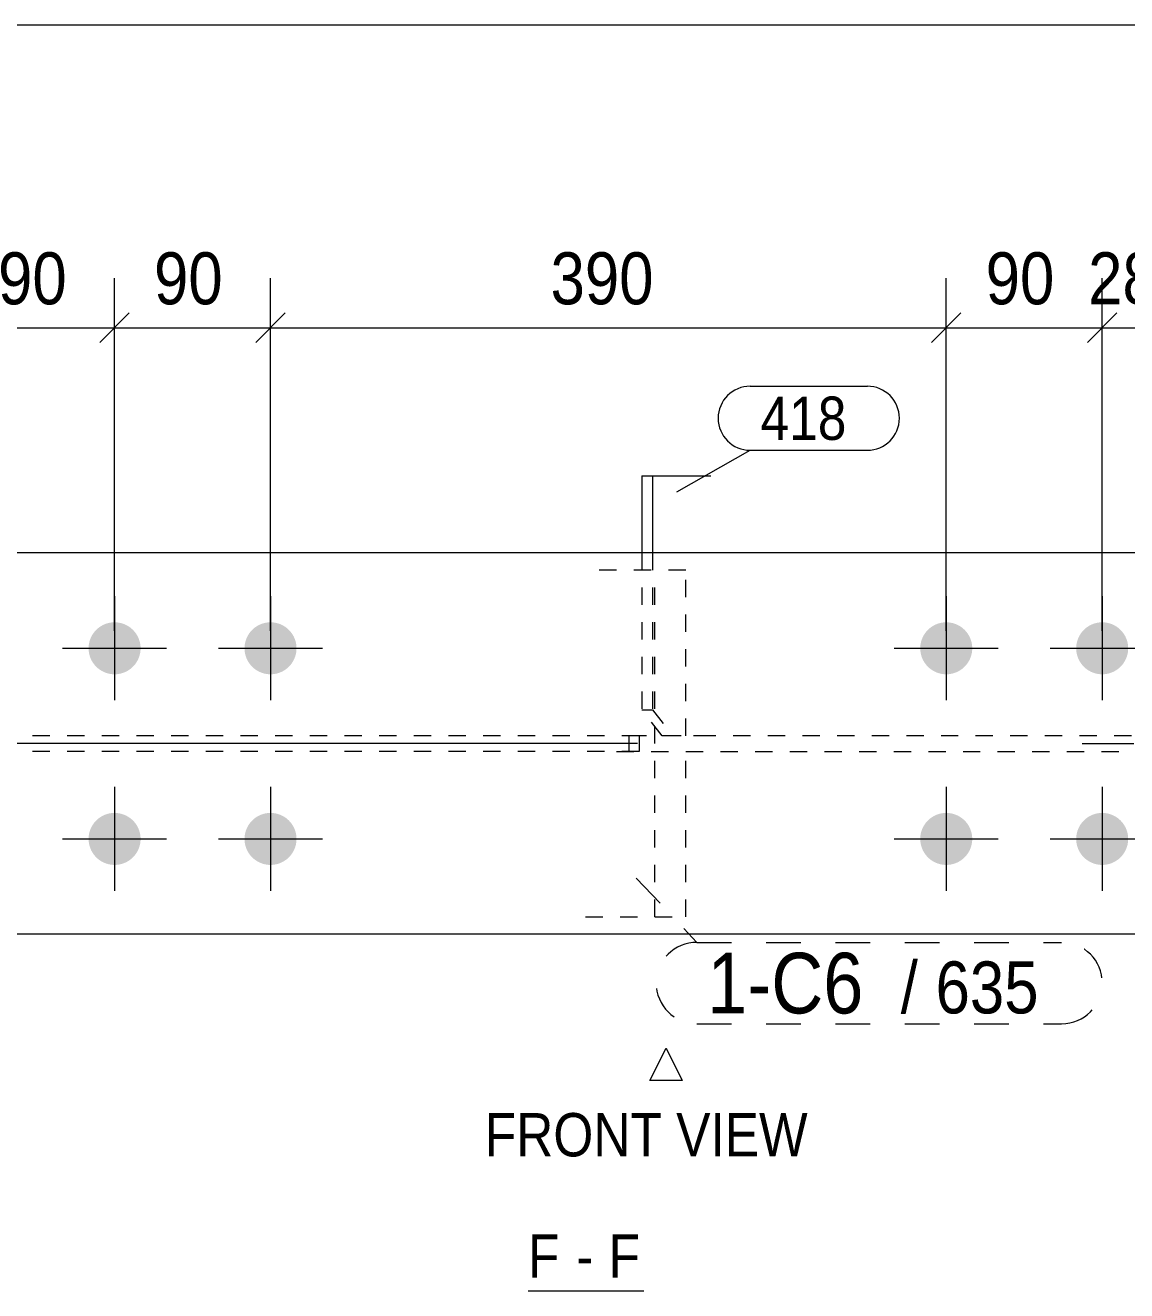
# Model space of a CAD drawing. Header units: millimetres. Extents: x 2 to 579, y 1 to 825.
# Drawn here: x 200.9 to 264.5, y 752 to 825 of the extents above; entities that cross this region are included whole.
import ezdxf

# ---------------------------------------------------------------- set-up
doc = ezdxf.new("R2010")
doc.units = ezdxf.units.MM
for name, pattern in [('XKITLINE00', [0]), ('XKITLINE01', [4, 1, -1, 1, -1]), ('XKITLINE02', [4, 2, -2]), ('XKITLINE03', [6, 3, -1, 1, -1])]:
    doc.linetypes.add(name, pattern=pattern)
for name, color, linetype, lineweight in [('Bolt', 3, 'Continuous', 0), ('Dimensions', 7, 'Continuous', 0), ('DrawingSheet', 5, 'Continuous', 0), ('OtherObjectType', 7, 'Continuous', 0), ('Part', 2, 'Continuous', 0), ('PartMark', 7, 'Continuous', 0)]:
    doc.layers.add(name, color=color, linetype=linetype, lineweight=lineweight)
doc.styles.add('ARIAL', font='ARIAL.TTF')

# ---------------------------------------------------------------- blocks, each defined once
blk = doc.blocks.new('*A116')
at = {"layer": 'Bolt'}
for points in [[(206.108, 790.55), (206.145, 790.548), (206.181, 790.546), (206.218, 790.543), (206.255, 790.539), (206.291, 790.534), (206.327, 790.528), (206.364, 790.521), (206.4, 790.514), (206.435, 790.505), (206.471, 790.496), (206.506, 790.485), (206.541, 790.474), (206.576, 790.462), (206.611, 790.449), (206.645, 790.436), (206.679, 790.421), (206.712, 790.406), (206.745, 790.39), (206.778, 790.373), (206.81, 790.355), (206.842, 790.337), (206.873, 790.317), (206.904, 790.297), (206.935, 790.276), (206.965, 790.255), (206.994, 790.233), (207.023, 790.21), (207.051, 790.186), (207.078, 790.161), (207.105, 790.136), (207.132, 790.111), (207.157, 790.084), (207.182, 790.057), (207.207, 790.03), (207.23, 790.002), (207.253, 789.973), (207.276, 789.944), (207.297, 789.914), (207.318, 789.883), (207.338, 789.852), (207.358, 789.821), (207.376, 789.789), (207.394, 789.757), (207.411, 789.724), (207.427, 789.691), (207.442, 789.658), (207.457, 789.624), (207.47, 789.59), (207.483, 789.555), (207.495, 789.521), (207.506, 789.485), (207.517, 789.45), (207.526, 789.414), (207.535, 789.379), (207.542, 789.343), (207.549, 789.306), (207.555, 789.27), (207.56, 789.234), (207.564, 789.197), (207.567, 789.16), (207.569, 789.124), (207.57, 789.087), (207.571, 789.05), (207.57, 789.013), (207.569, 788.976), (207.567, 788.94), (207.564, 788.903), (207.56, 788.866), (207.555, 788.83), (207.549, 788.794), (207.542, 788.757), (207.535, 788.721), (207.526, 788.686), (207.517, 788.65), (207.506, 788.615), (207.495, 788.579), (207.483, 788.545), (207.47, 788.51), (207.457, 788.476), (207.442, 788.442), (207.427, 788.409), (207.411, 788.376), (207.394, 788.343), (207.376, 788.311), (207.358, 788.279), (207.338, 788.248), (207.318, 788.217), (207.297, 788.186), (207.276, 788.156), (207.253, 788.127), (207.23, 788.098), (207.207, 788.07), (207.182, 788.043), (207.157, 788.016), (207.132, 787.989), (207.105, 787.964), (207.078, 787.939), (207.051, 787.914), (207.023, 787.89), (206.994, 787.867), (206.965, 787.845), (206.935, 787.824), (206.904, 787.803), (206.873, 787.783), (206.842, 787.763), (206.81, 787.745), (206.778, 787.727), (206.745, 787.71), (206.712, 787.694), (206.679, 787.679), (206.645, 787.664), (206.611, 787.651), (206.576, 787.638), (206.541, 787.626), (206.506, 787.615), (206.471, 787.604), (206.435, 787.595), (206.4, 787.586), (206.364, 787.579), (206.327, 787.572), (206.291, 787.566), (206.255, 787.561), (206.218, 787.557), (206.181, 787.554), (206.145, 787.552), (206.108, 787.55), (206.071, 787.55), (206.034, 787.55), (205.997, 787.552), (205.961, 787.554), (205.924, 787.557), (205.887, 787.561), (205.851, 787.566), (205.815, 787.572), (205.778, 787.579), (205.742, 787.586), (205.706, 787.595), (205.671, 787.604), (205.636, 787.615), (205.6, 787.626), (205.566, 787.638), (205.531, 787.651), (205.497, 787.664), (205.463, 787.679), (205.43, 787.694), (205.397, 787.71), (205.364, 787.727), (205.332, 787.745), (205.3, 787.763), (205.268, 787.783), (205.238, 787.803), (205.207, 787.824), (205.177, 787.845), (205.148, 787.867), (205.119, 787.89), (205.091, 787.914), (205.064, 787.939), (205.037, 787.964), (205.01, 787.989), (204.985, 788.016), (204.96, 788.043), (204.935, 788.07), (204.911, 788.098), (204.888, 788.127), (204.866, 788.156), (204.845, 788.186), (204.824, 788.217), (204.804, 788.248), (204.784, 788.279), (204.766, 788.311), (204.748, 788.343), (204.731, 788.376), (204.715, 788.409), (204.7, 788.442), (204.685, 788.476), (204.671, 788.51), (204.659, 788.545), (204.647, 788.579), (204.636, 788.615), (204.625, 788.65), (204.616, 788.686), (204.607, 788.721), (204.6, 788.757), (204.593, 788.794), (204.587, 788.83), (204.582, 788.866), (204.578, 788.903), (204.575, 788.94), (204.573, 788.976), (204.571, 789.013), (204.571, 789.05), (204.571, 789.087), (204.573, 789.124), (204.575, 789.16), (204.578, 789.197), (204.582, 789.234), (204.587, 789.27), (204.593, 789.306), (204.6, 789.343), (204.607, 789.379), (204.616, 789.414), (204.625, 789.45), (204.636, 789.485), (204.647, 789.521), (204.659, 789.555), (204.671, 789.59), (204.685, 789.624), (204.7, 789.658), (204.715, 789.691), (204.731, 789.724), (204.748, 789.757), (204.766, 789.789), (204.784, 789.821), (204.804, 789.852), (204.824, 789.883), (204.845, 789.914), (204.866, 789.944), (204.888, 789.973), (204.911, 790.002), (204.935, 790.03), (204.96, 790.057), (204.985, 790.084), (205.01, 790.111), (205.037, 790.136), (205.064, 790.161), (205.091, 790.186), (205.119, 790.21), (205.148, 790.233), (205.177, 790.255), (205.207, 790.276), (205.238, 790.297), (205.268, 790.317), (205.3, 790.337), (205.332, 790.355), (205.364, 790.373), (205.397, 790.39), (205.43, 790.406), (205.463, 790.421), (205.497, 790.436), (205.531, 790.449), (205.566, 790.462), (205.6, 790.474), (205.636, 790.485), (205.671, 790.496), (205.706, 790.505), (205.742, 790.514), (205.778, 790.521), (205.815, 790.528), (205.851, 790.534), (205.887, 790.539), (205.924, 790.543), (205.961, 790.546), (205.997, 790.548), (206.034, 790.55), (206.071, 790.55)], [(215.108, 790.55), (215.145, 790.548), (215.181, 790.546), (215.218, 790.543), (215.255, 790.539), (215.291, 790.534), (215.327, 790.528), (215.364, 790.521), (215.4, 790.514), (215.435, 790.505), (215.471, 790.496), (215.506, 790.485), (215.541, 790.474), (215.576, 790.462), (215.611, 790.449), (215.645, 790.436), (215.679, 790.421), (215.712, 790.406), (215.745, 790.39), (215.778, 790.373), (215.81, 790.355), (215.842, 790.337), (215.873, 790.317), (215.904, 790.297), (215.935, 790.276), (215.965, 790.255), (215.994, 790.233), (216.023, 790.21), (216.051, 790.186), (216.078, 790.161), (216.105, 790.136), (216.132, 790.111), (216.157, 790.084), (216.182, 790.057), (216.207, 790.03), (216.23, 790.002), (216.253, 789.973), (216.276, 789.944), (216.297, 789.914), (216.318, 789.883), (216.338, 789.852), (216.358, 789.821), (216.376, 789.789), (216.394, 789.757), (216.411, 789.724), (216.427, 789.691), (216.442, 789.658), (216.457, 789.624), (216.47, 789.59), (216.483, 789.555), (216.495, 789.521), (216.506, 789.485), (216.517, 789.45), (216.526, 789.414), (216.535, 789.379), (216.542, 789.343), (216.549, 789.306), (216.555, 789.27), (216.56, 789.234), (216.564, 789.197), (216.567, 789.16), (216.569, 789.124), (216.57, 789.087), (216.571, 789.05), (216.57, 789.013), (216.569, 788.976), (216.567, 788.94), (216.564, 788.903), (216.56, 788.866), (216.555, 788.83), (216.549, 788.794), (216.542, 788.757), (216.535, 788.721), (216.526, 788.686), (216.517, 788.65), (216.506, 788.615), (216.495, 788.579), (216.483, 788.545), (216.47, 788.51), (216.457, 788.476), (216.442, 788.442), (216.427, 788.409), (216.411, 788.376), (216.394, 788.343), (216.376, 788.311), (216.358, 788.279), (216.338, 788.248), (216.318, 788.217), (216.297, 788.186), (216.276, 788.156), (216.253, 788.127), (216.23, 788.098), (216.207, 788.07), (216.182, 788.043), (216.157, 788.016), (216.132, 787.989), (216.105, 787.964), (216.078, 787.939), (216.051, 787.914), (216.023, 787.89), (215.994, 787.867), (215.965, 787.845), (215.935, 787.824), (215.904, 787.803), (215.873, 787.783), (215.842, 787.763), (215.81, 787.745), (215.778, 787.727), (215.745, 787.71), (215.712, 787.694), (215.679, 787.679), (215.645, 787.664), (215.611, 787.651), (215.576, 787.638), (215.541, 787.626), (215.506, 787.615), (215.471, 787.604), (215.435, 787.595), (215.4, 787.586), (215.364, 787.579), (215.327, 787.572), (215.291, 787.566), (215.255, 787.561), (215.218, 787.557), (215.181, 787.554), (215.145, 787.552), (215.108, 787.55), (215.071, 787.55), (215.034, 787.55), (214.997, 787.552), (214.961, 787.554), (214.924, 787.557), (214.887, 787.561), (214.851, 787.566), (214.815, 787.572), (214.778, 787.579), (214.742, 787.586), (214.706, 787.595), (214.671, 787.604), (214.636, 787.615), (214.6, 787.626), (214.566, 787.638), (214.531, 787.651), (214.497, 787.664), (214.463, 787.679), (214.43, 787.694), (214.397, 787.71), (214.364, 787.727), (214.332, 787.745), (214.3, 787.763), (214.268, 787.783), (214.238, 787.803), (214.207, 787.824), (214.177, 787.845), (214.148, 787.867), (214.119, 787.89), (214.091, 787.914), (214.064, 787.939), (214.037, 787.964), (214.01, 787.989), (213.985, 788.016), (213.96, 788.043), (213.935, 788.07), (213.911, 788.098), (213.888, 788.127), (213.866, 788.156), (213.845, 788.186), (213.824, 788.217), (213.804, 788.248), (213.784, 788.279), (213.766, 788.311), (213.748, 788.343), (213.731, 788.376), (213.715, 788.409), (213.7, 788.442), (213.685, 788.476), (213.671, 788.51), (213.659, 788.545), (213.647, 788.579), (213.636, 788.615), (213.625, 788.65), (213.616, 788.686), (213.607, 788.721), (213.6, 788.757), (213.593, 788.794), (213.587, 788.83), (213.582, 788.866), (213.578, 788.903), (213.575, 788.94), (213.573, 788.976), (213.571, 789.013), (213.571, 789.05), (213.571, 789.087), (213.573, 789.124), (213.575, 789.16), (213.578, 789.197), (213.582, 789.234), (213.587, 789.27), (213.593, 789.306), (213.6, 789.343), (213.607, 789.379), (213.616, 789.414), (213.625, 789.45), (213.636, 789.485), (213.647, 789.521), (213.659, 789.555), (213.671, 789.59), (213.685, 789.624), (213.7, 789.658), (213.715, 789.691), (213.731, 789.724), (213.748, 789.757), (213.766, 789.789), (213.784, 789.821), (213.804, 789.852), (213.824, 789.883), (213.845, 789.914), (213.866, 789.944), (213.888, 789.973), (213.911, 790.002), (213.935, 790.03), (213.96, 790.057), (213.985, 790.084), (214.01, 790.111), (214.037, 790.136), (214.064, 790.161), (214.091, 790.186), (214.119, 790.21), (214.148, 790.233), (214.177, 790.255), (214.207, 790.276), (214.238, 790.297), (214.268, 790.317), (214.3, 790.337), (214.332, 790.355), (214.364, 790.373), (214.397, 790.39), (214.43, 790.406), (214.463, 790.421), (214.497, 790.436), (214.531, 790.449), (214.566, 790.462), (214.6, 790.474), (214.636, 790.485), (214.671, 790.496), (214.706, 790.505), (214.742, 790.514), (214.778, 790.521), (214.815, 790.528), (214.851, 790.534), (214.887, 790.539), (214.924, 790.543), (214.961, 790.546), (214.997, 790.548), (215.034, 790.55), (215.071, 790.55)], [(254.108, 790.55), (254.145, 790.548), (254.181, 790.546), (254.218, 790.543), (254.255, 790.539), (254.291, 790.534), (254.327, 790.528), (254.364, 790.521), (254.4, 790.514), (254.435, 790.505), (254.471, 790.496), (254.506, 790.485), (254.541, 790.474), (254.576, 790.462), (254.611, 790.449), (254.645, 790.436), (254.679, 790.421), (254.712, 790.406), (254.745, 790.39), (254.778, 790.373), (254.81, 790.355), (254.842, 790.337), (254.873, 790.317), (254.904, 790.297), (254.935, 790.276), (254.965, 790.255), (254.994, 790.233), (255.023, 790.21), (255.051, 790.186), (255.078, 790.161), (255.105, 790.136), (255.132, 790.111), (255.157, 790.084), (255.182, 790.057), (255.207, 790.03), (255.23, 790.002), (255.253, 789.973), (255.276, 789.944), (255.297, 789.914), (255.318, 789.883), (255.338, 789.852), (255.358, 789.821), (255.376, 789.789), (255.394, 789.757), (255.411, 789.724), (255.427, 789.691), (255.442, 789.658), (255.457, 789.624), (255.47, 789.59), (255.483, 789.555), (255.495, 789.521), (255.506, 789.485), (255.517, 789.45), (255.526, 789.414), (255.535, 789.379), (255.542, 789.343), (255.549, 789.306), (255.555, 789.27), (255.56, 789.234), (255.564, 789.197), (255.567, 789.16), (255.569, 789.124), (255.57, 789.087), (255.571, 789.05), (255.57, 789.013), (255.569, 788.976), (255.567, 788.94), (255.564, 788.903), (255.56, 788.866), (255.555, 788.83), (255.549, 788.794), (255.542, 788.757), (255.535, 788.721), (255.526, 788.686), (255.517, 788.65), (255.506, 788.615), (255.495, 788.579), (255.483, 788.545), (255.47, 788.51), (255.457, 788.476), (255.442, 788.442), (255.427, 788.409), (255.411, 788.376), (255.394, 788.343), (255.376, 788.311), (255.358, 788.279), (255.338, 788.248), (255.318, 788.217), (255.297, 788.186), (255.276, 788.156), (255.253, 788.127), (255.23, 788.098), (255.207, 788.07), (255.182, 788.043), (255.157, 788.016), (255.132, 787.989), (255.105, 787.964), (255.078, 787.939), (255.051, 787.914), (255.023, 787.89), (254.994, 787.867), (254.965, 787.845), (254.935, 787.824), (254.904, 787.803), (254.873, 787.783), (254.842, 787.763), (254.81, 787.745), (254.778, 787.727), (254.745, 787.71), (254.712, 787.694), (254.679, 787.679), (254.645, 787.664), (254.611, 787.651), (254.576, 787.638), (254.541, 787.626), (254.506, 787.615), (254.471, 787.604), (254.435, 787.595), (254.4, 787.586), (254.364, 787.579), (254.327, 787.572), (254.291, 787.566), (254.255, 787.561), (254.218, 787.557), (254.181, 787.554), (254.145, 787.552), (254.108, 787.55), (254.071, 787.55), (254.034, 787.55), (253.997, 787.552), (253.961, 787.554), (253.924, 787.557), (253.887, 787.561), (253.851, 787.566), (253.815, 787.572), (253.778, 787.579), (253.742, 787.586), (253.706, 787.595), (253.671, 787.604), (253.636, 787.615), (253.6, 787.626), (253.566, 787.638), (253.531, 787.651), (253.497, 787.664), (253.463, 787.679), (253.43, 787.694), (253.397, 787.71), (253.364, 787.727), (253.332, 787.745), (253.3, 787.763), (253.268, 787.783), (253.238, 787.803), (253.207, 787.824), (253.177, 787.845), (253.148, 787.867), (253.119, 787.89), (253.091, 787.914), (253.064, 787.939), (253.037, 787.964), (253.01, 787.989), (252.985, 788.016), (252.96, 788.043), (252.935, 788.07), (252.911, 788.098), (252.888, 788.127), (252.866, 788.156), (252.845, 788.186), (252.824, 788.217), (252.804, 788.248), (252.784, 788.279), (252.766, 788.311), (252.748, 788.343), (252.731, 788.376), (252.715, 788.409), (252.7, 788.442), (252.685, 788.476), (252.671, 788.51), (252.659, 788.545), (252.647, 788.579), (252.636, 788.615), (252.625, 788.65), (252.616, 788.686), (252.607, 788.721), (252.6, 788.757), (252.593, 788.794), (252.587, 788.83), (252.582, 788.866), (252.578, 788.903), (252.575, 788.94), (252.573, 788.976), (252.571, 789.013), (252.571, 789.05), (252.571, 789.087), (252.573, 789.124), (252.575, 789.16), (252.578, 789.197), (252.582, 789.234), (252.587, 789.27), (252.593, 789.306), (252.6, 789.343), (252.607, 789.379), (252.616, 789.414), (252.625, 789.45), (252.636, 789.485), (252.647, 789.521), (252.659, 789.555), (252.671, 789.59), (252.685, 789.624), (252.7, 789.658), (252.715, 789.691), (252.731, 789.724), (252.748, 789.757), (252.766, 789.789), (252.784, 789.821), (252.804, 789.852), (252.824, 789.883), (252.845, 789.914), (252.866, 789.944), (252.888, 789.973), (252.911, 790.002), (252.935, 790.03), (252.96, 790.057), (252.985, 790.084), (253.01, 790.111), (253.037, 790.136), (253.064, 790.161), (253.091, 790.186), (253.119, 790.21), (253.148, 790.233), (253.177, 790.255), (253.207, 790.276), (253.238, 790.297), (253.268, 790.317), (253.3, 790.337), (253.332, 790.355), (253.364, 790.373), (253.397, 790.39), (253.43, 790.406), (253.463, 790.421), (253.497, 790.436), (253.531, 790.449), (253.566, 790.462), (253.6, 790.474), (253.636, 790.485), (253.671, 790.496), (253.706, 790.505), (253.742, 790.514), (253.778, 790.521), (253.815, 790.528), (253.851, 790.534), (253.887, 790.539), (253.924, 790.543), (253.961, 790.546), (253.997, 790.548), (254.034, 790.55), (254.071, 790.55)], [(263.108, 790.55), (263.145, 790.548), (263.181, 790.546), (263.218, 790.543), (263.255, 790.539), (263.291, 790.534), (263.327, 790.528), (263.364, 790.521), (263.4, 790.514), (263.435, 790.505), (263.471, 790.496), (263.506, 790.485), (263.541, 790.474), (263.576, 790.462), (263.611, 790.449), (263.645, 790.436), (263.679, 790.421), (263.712, 790.406), (263.745, 790.39), (263.778, 790.373), (263.81, 790.355), (263.842, 790.337), (263.873, 790.317), (263.904, 790.297), (263.935, 790.276), (263.965, 790.255), (263.994, 790.233), (264.023, 790.21), (264.051, 790.186), (264.078, 790.161), (264.105, 790.136), (264.132, 790.111), (264.157, 790.084), (264.182, 790.057), (264.207, 790.03), (264.23, 790.002), (264.253, 789.973), (264.276, 789.944), (264.297, 789.914), (264.318, 789.883), (264.338, 789.852), (264.358, 789.821), (264.376, 789.789), (264.394, 789.757), (264.411, 789.724), (264.427, 789.691), (264.442, 789.658), (264.457, 789.624), (264.47, 789.59), (264.483, 789.555), (264.495, 789.521), (264.506, 789.485), (264.517, 789.45), (264.526, 789.414), (264.535, 789.379), (264.542, 789.343), (264.549, 789.306), (264.555, 789.27), (264.56, 789.234), (264.564, 789.197), (264.567, 789.16), (264.569, 789.124), (264.57, 789.087), (264.571, 789.05), (264.57, 789.013), (264.569, 788.976), (264.567, 788.94), (264.564, 788.903), (264.56, 788.866), (264.555, 788.83), (264.549, 788.794), (264.542, 788.757), (264.535, 788.721), (264.526, 788.686), (264.517, 788.65), (264.506, 788.615), (264.495, 788.579), (264.483, 788.545), (264.47, 788.51), (264.457, 788.476), (264.442, 788.442), (264.427, 788.409), (264.411, 788.376), (264.394, 788.343), (264.376, 788.311), (264.358, 788.279), (264.338, 788.248), (264.318, 788.217), (264.297, 788.186), (264.276, 788.156), (264.253, 788.127), (264.23, 788.098), (264.207, 788.07), (264.182, 788.043), (264.157, 788.016), (264.132, 787.989), (264.105, 787.964), (264.078, 787.939), (264.051, 787.914), (264.023, 787.89), (263.994, 787.867), (263.965, 787.845), (263.935, 787.824), (263.904, 787.803), (263.873, 787.783), (263.842, 787.763), (263.81, 787.745), (263.778, 787.727), (263.745, 787.71), (263.712, 787.694), (263.679, 787.679), (263.645, 787.664), (263.611, 787.651), (263.576, 787.638), (263.541, 787.626), (263.506, 787.615), (263.471, 787.604), (263.435, 787.595), (263.4, 787.586), (263.364, 787.579), (263.327, 787.572), (263.291, 787.566), (263.255, 787.561), (263.218, 787.557), (263.181, 787.554), (263.145, 787.552), (263.108, 787.55), (263.071, 787.55), (263.034, 787.55), (262.997, 787.552), (262.961, 787.554), (262.924, 787.557), (262.887, 787.561), (262.851, 787.566), (262.815, 787.572), (262.778, 787.579), (262.742, 787.586), (262.706, 787.595), (262.671, 787.604), (262.636, 787.615), (262.6, 787.626), (262.566, 787.638), (262.531, 787.651), (262.497, 787.664), (262.463, 787.679), (262.43, 787.694), (262.397, 787.71), (262.364, 787.727), (262.332, 787.745), (262.3, 787.763), (262.268, 787.783), (262.238, 787.803), (262.207, 787.824), (262.177, 787.845), (262.148, 787.867), (262.119, 787.89), (262.091, 787.914), (262.064, 787.939), (262.037, 787.964), (262.01, 787.989), (261.985, 788.016), (261.96, 788.043), (261.935, 788.07), (261.911, 788.098), (261.888, 788.127), (261.866, 788.156), (261.845, 788.186), (261.824, 788.217), (261.804, 788.248), (261.784, 788.279), (261.766, 788.311), (261.748, 788.343), (261.731, 788.376), (261.715, 788.409), (261.7, 788.442), (261.685, 788.476), (261.671, 788.51), (261.659, 788.545), (261.647, 788.579), (261.636, 788.615), (261.625, 788.65), (261.616, 788.686), (261.607, 788.721), (261.6, 788.757), (261.593, 788.794), (261.587, 788.83), (261.582, 788.866), (261.578, 788.903), (261.575, 788.94), (261.573, 788.976), (261.571, 789.013), (261.571, 789.05), (261.571, 789.087), (261.573, 789.124), (261.575, 789.16), (261.578, 789.197), (261.582, 789.234), (261.587, 789.27), (261.593, 789.306), (261.6, 789.343), (261.607, 789.379), (261.616, 789.414), (261.625, 789.45), (261.636, 789.485), (261.647, 789.521), (261.659, 789.555), (261.671, 789.59), (261.685, 789.624), (261.7, 789.658), (261.715, 789.691), (261.731, 789.724), (261.748, 789.757), (261.766, 789.789), (261.784, 789.821), (261.804, 789.852), (261.824, 789.883), (261.845, 789.914), (261.866, 789.944), (261.888, 789.973), (261.911, 790.002), (261.935, 790.03), (261.96, 790.057), (261.985, 790.084), (262.01, 790.111), (262.037, 790.136), (262.064, 790.161), (262.091, 790.186), (262.119, 790.21), (262.148, 790.233), (262.177, 790.255), (262.207, 790.276), (262.238, 790.297), (262.268, 790.317), (262.3, 790.337), (262.332, 790.355), (262.364, 790.373), (262.397, 790.39), (262.43, 790.406), (262.463, 790.421), (262.497, 790.436), (262.531, 790.449), (262.566, 790.462), (262.6, 790.474), (262.636, 790.485), (262.671, 790.496), (262.706, 790.505), (262.742, 790.514), (262.778, 790.521), (262.815, 790.528), (262.851, 790.534), (262.887, 790.539), (262.924, 790.543), (262.961, 790.546), (262.997, 790.548), (263.034, 790.55), (263.071, 790.55)], [(206.108, 779.55), (206.145, 779.548), (206.181, 779.546), (206.218, 779.543), (206.255, 779.539), (206.291, 779.534), (206.327, 779.528), (206.364, 779.521), (206.4, 779.514), (206.435, 779.505), (206.471, 779.496), (206.506, 779.485), (206.541, 779.474), (206.576, 779.462), (206.611, 779.449), (206.645, 779.436), (206.679, 779.421), (206.712, 779.406), (206.745, 779.39), (206.778, 779.373), (206.81, 779.355), (206.842, 779.337), (206.873, 779.317), (206.904, 779.297), (206.935, 779.276), (206.965, 779.255), (206.994, 779.233), (207.023, 779.21), (207.051, 779.186), (207.078, 779.161), (207.105, 779.136), (207.132, 779.111), (207.157, 779.084), (207.182, 779.057), (207.207, 779.03), (207.23, 779.002), (207.253, 778.973), (207.276, 778.944), (207.297, 778.914), (207.318, 778.883), (207.338, 778.852), (207.358, 778.821), (207.376, 778.789), (207.394, 778.757), (207.411, 778.724), (207.427, 778.691), (207.442, 778.658), (207.457, 778.624), (207.47, 778.59), (207.483, 778.555), (207.495, 778.521), (207.506, 778.485), (207.517, 778.45), (207.526, 778.414), (207.535, 778.379), (207.542, 778.343), (207.549, 778.306), (207.555, 778.27), (207.56, 778.234), (207.564, 778.197), (207.567, 778.16), (207.569, 778.124), (207.57, 778.087), (207.571, 778.05), (207.57, 778.013), (207.569, 777.976), (207.567, 777.94), (207.564, 777.903), (207.56, 777.866), (207.555, 777.83), (207.549, 777.794), (207.542, 777.757), (207.535, 777.721), (207.526, 777.686), (207.517, 777.65), (207.506, 777.615), (207.495, 777.579), (207.483, 777.545), (207.47, 777.51), (207.457, 777.476), (207.442, 777.442), (207.427, 777.409), (207.411, 777.376), (207.394, 777.343), (207.376, 777.311), (207.358, 777.279), (207.338, 777.248), (207.318, 777.217), (207.297, 777.186), (207.276, 777.156), (207.253, 777.127), (207.23, 777.098), (207.207, 777.07), (207.182, 777.043), (207.157, 777.016), (207.132, 776.989), (207.105, 776.964), (207.078, 776.939), (207.051, 776.914), (207.023, 776.89), (206.994, 776.867), (206.965, 776.845), (206.935, 776.824), (206.904, 776.803), (206.873, 776.783), (206.842, 776.763), (206.81, 776.745), (206.778, 776.727), (206.745, 776.71), (206.712, 776.694), (206.679, 776.679), (206.645, 776.664), (206.611, 776.651), (206.576, 776.638), (206.541, 776.626), (206.506, 776.615), (206.471, 776.604), (206.435, 776.595), (206.4, 776.586), (206.364, 776.579), (206.327, 776.572), (206.291, 776.566), (206.255, 776.561), (206.218, 776.557), (206.181, 776.554), (206.145, 776.552), (206.108, 776.55), (206.071, 776.55), (206.034, 776.55), (205.997, 776.552), (205.961, 776.554), (205.924, 776.557), (205.887, 776.561), (205.851, 776.566), (205.815, 776.572), (205.778, 776.579), (205.742, 776.586), (205.706, 776.595), (205.671, 776.604), (205.636, 776.615), (205.6, 776.626), (205.566, 776.638), (205.531, 776.651), (205.497, 776.664), (205.463, 776.679), (205.43, 776.694), (205.397, 776.71), (205.364, 776.727), (205.332, 776.745), (205.3, 776.763), (205.268, 776.783), (205.238, 776.803), (205.207, 776.824), (205.177, 776.845), (205.148, 776.867), (205.119, 776.89), (205.091, 776.914), (205.064, 776.939), (205.037, 776.964), (205.01, 776.989), (204.985, 777.016), (204.96, 777.043), (204.935, 777.07), (204.911, 777.098), (204.888, 777.127), (204.866, 777.156), (204.845, 777.186), (204.824, 777.217), (204.804, 777.248), (204.784, 777.279), (204.766, 777.311), (204.748, 777.343), (204.731, 777.376), (204.715, 777.409), (204.7, 777.442), (204.685, 777.476), (204.671, 777.51), (204.659, 777.545), (204.647, 777.579), (204.636, 777.615), (204.625, 777.65), (204.616, 777.686), (204.607, 777.721), (204.6, 777.757), (204.593, 777.794), (204.587, 777.83), (204.582, 777.866), (204.578, 777.903), (204.575, 777.94), (204.573, 777.976), (204.571, 778.013), (204.571, 778.05), (204.571, 778.087), (204.573, 778.124), (204.575, 778.16), (204.578, 778.197), (204.582, 778.234), (204.587, 778.27), (204.593, 778.306), (204.6, 778.343), (204.607, 778.379), (204.616, 778.414), (204.625, 778.45), (204.636, 778.485), (204.647, 778.521), (204.659, 778.555), (204.671, 778.59), (204.685, 778.624), (204.7, 778.658), (204.715, 778.691), (204.731, 778.724), (204.748, 778.757), (204.766, 778.789), (204.784, 778.821), (204.804, 778.852), (204.824, 778.883), (204.845, 778.914), (204.866, 778.944), (204.888, 778.973), (204.911, 779.002), (204.935, 779.03), (204.96, 779.057), (204.985, 779.084), (205.01, 779.111), (205.037, 779.136), (205.064, 779.161), (205.091, 779.186), (205.119, 779.21), (205.148, 779.233), (205.177, 779.255), (205.207, 779.276), (205.238, 779.297), (205.268, 779.317), (205.3, 779.337), (205.332, 779.355), (205.364, 779.373), (205.397, 779.39), (205.43, 779.406), (205.463, 779.421), (205.497, 779.436), (205.531, 779.449), (205.566, 779.462), (205.6, 779.474), (205.636, 779.485), (205.671, 779.496), (205.706, 779.505), (205.742, 779.514), (205.778, 779.521), (205.815, 779.528), (205.851, 779.534), (205.887, 779.539), (205.924, 779.543), (205.961, 779.546), (205.997, 779.548), (206.034, 779.55), (206.071, 779.55)], [(215.108, 779.55), (215.145, 779.548), (215.181, 779.546), (215.218, 779.543), (215.255, 779.539), (215.291, 779.534), (215.327, 779.528), (215.364, 779.521), (215.4, 779.514), (215.435, 779.505), (215.471, 779.496), (215.506, 779.485), (215.541, 779.474), (215.576, 779.462), (215.611, 779.449), (215.645, 779.436), (215.679, 779.421), (215.712, 779.406), (215.745, 779.39), (215.778, 779.373), (215.81, 779.355), (215.842, 779.337), (215.873, 779.317), (215.904, 779.297), (215.935, 779.276), (215.965, 779.255), (215.994, 779.233), (216.023, 779.21), (216.051, 779.186), (216.078, 779.161), (216.105, 779.136), (216.132, 779.111), (216.157, 779.084), (216.182, 779.057), (216.207, 779.03), (216.23, 779.002), (216.253, 778.973), (216.276, 778.944), (216.297, 778.914), (216.318, 778.883), (216.338, 778.852), (216.358, 778.821), (216.376, 778.789), (216.394, 778.757), (216.411, 778.724), (216.427, 778.691), (216.442, 778.658), (216.457, 778.624), (216.47, 778.59), (216.483, 778.555), (216.495, 778.521), (216.506, 778.485), (216.517, 778.45), (216.526, 778.414), (216.535, 778.379), (216.542, 778.343), (216.549, 778.306), (216.555, 778.27), (216.56, 778.234), (216.564, 778.197), (216.567, 778.16), (216.569, 778.124), (216.57, 778.087), (216.571, 778.05), (216.57, 778.013), (216.569, 777.976), (216.567, 777.94), (216.564, 777.903), (216.56, 777.866), (216.555, 777.83), (216.549, 777.794), (216.542, 777.757), (216.535, 777.721), (216.526, 777.686), (216.517, 777.65), (216.506, 777.615), (216.495, 777.579), (216.483, 777.545), (216.47, 777.51), (216.457, 777.476), (216.442, 777.442), (216.427, 777.409), (216.411, 777.376), (216.394, 777.343), (216.376, 777.311), (216.358, 777.279), (216.338, 777.248), (216.318, 777.217), (216.297, 777.186), (216.276, 777.156), (216.253, 777.127), (216.23, 777.098), (216.207, 777.07), (216.182, 777.043), (216.157, 777.016), (216.132, 776.989), (216.105, 776.964), (216.078, 776.939), (216.051, 776.914), (216.023, 776.89), (215.994, 776.867), (215.965, 776.845), (215.935, 776.824), (215.904, 776.803), (215.873, 776.783), (215.842, 776.763), (215.81, 776.745), (215.778, 776.727), (215.745, 776.71), (215.712, 776.694), (215.679, 776.679), (215.645, 776.664), (215.611, 776.651), (215.576, 776.638), (215.541, 776.626), (215.506, 776.615), (215.471, 776.604), (215.435, 776.595), (215.4, 776.586), (215.364, 776.579), (215.327, 776.572), (215.291, 776.566), (215.255, 776.561), (215.218, 776.557), (215.181, 776.554), (215.145, 776.552), (215.108, 776.55), (215.071, 776.55), (215.034, 776.55), (214.997, 776.552), (214.961, 776.554), (214.924, 776.557), (214.887, 776.561), (214.851, 776.566), (214.815, 776.572), (214.778, 776.579), (214.742, 776.586), (214.706, 776.595), (214.671, 776.604), (214.636, 776.615), (214.6, 776.626), (214.566, 776.638), (214.531, 776.651), (214.497, 776.664), (214.463, 776.679), (214.43, 776.694), (214.397, 776.71), (214.364, 776.727), (214.332, 776.745), (214.3, 776.763), (214.268, 776.783), (214.238, 776.803), (214.207, 776.824), (214.177, 776.845), (214.148, 776.867), (214.119, 776.89), (214.091, 776.914), (214.064, 776.939), (214.037, 776.964), (214.01, 776.989), (213.985, 777.016), (213.96, 777.043), (213.935, 777.07), (213.911, 777.098), (213.888, 777.127), (213.866, 777.156), (213.845, 777.186), (213.824, 777.217), (213.804, 777.248), (213.784, 777.279), (213.766, 777.311), (213.748, 777.343), (213.731, 777.376), (213.715, 777.409), (213.7, 777.442), (213.685, 777.476), (213.671, 777.51), (213.659, 777.545), (213.647, 777.579), (213.636, 777.615), (213.625, 777.65), (213.616, 777.686), (213.607, 777.721), (213.6, 777.757), (213.593, 777.794), (213.587, 777.83), (213.582, 777.866), (213.578, 777.903), (213.575, 777.94), (213.573, 777.976), (213.571, 778.013), (213.571, 778.05), (213.571, 778.087), (213.573, 778.124), (213.575, 778.16), (213.578, 778.197), (213.582, 778.234), (213.587, 778.27), (213.593, 778.306), (213.6, 778.343), (213.607, 778.379), (213.616, 778.414), (213.625, 778.45), (213.636, 778.485), (213.647, 778.521), (213.659, 778.555), (213.671, 778.59), (213.685, 778.624), (213.7, 778.658), (213.715, 778.691), (213.731, 778.724), (213.748, 778.757), (213.766, 778.789), (213.784, 778.821), (213.804, 778.852), (213.824, 778.883), (213.845, 778.914), (213.866, 778.944), (213.888, 778.973), (213.911, 779.002), (213.935, 779.03), (213.96, 779.057), (213.985, 779.084), (214.01, 779.111), (214.037, 779.136), (214.064, 779.161), (214.091, 779.186), (214.119, 779.21), (214.148, 779.233), (214.177, 779.255), (214.207, 779.276), (214.238, 779.297), (214.268, 779.317), (214.3, 779.337), (214.332, 779.355), (214.364, 779.373), (214.397, 779.39), (214.43, 779.406), (214.463, 779.421), (214.497, 779.436), (214.531, 779.449), (214.566, 779.462), (214.6, 779.474), (214.636, 779.485), (214.671, 779.496), (214.706, 779.505), (214.742, 779.514), (214.778, 779.521), (214.815, 779.528), (214.851, 779.534), (214.887, 779.539), (214.924, 779.543), (214.961, 779.546), (214.997, 779.548), (215.034, 779.55), (215.071, 779.55)], [(254.108, 779.55), (254.145, 779.548), (254.181, 779.546), (254.218, 779.543), (254.255, 779.539), (254.291, 779.534), (254.327, 779.528), (254.364, 779.521), (254.4, 779.514), (254.435, 779.505), (254.471, 779.496), (254.506, 779.485), (254.541, 779.474), (254.576, 779.462), (254.611, 779.449), (254.645, 779.436), (254.679, 779.421), (254.712, 779.406), (254.745, 779.39), (254.778, 779.373), (254.81, 779.355), (254.842, 779.337), (254.873, 779.317), (254.904, 779.297), (254.935, 779.276), (254.965, 779.255), (254.994, 779.233), (255.023, 779.21), (255.051, 779.186), (255.078, 779.161), (255.105, 779.136), (255.132, 779.111), (255.157, 779.084), (255.182, 779.057), (255.207, 779.03), (255.23, 779.002), (255.253, 778.973), (255.276, 778.944), (255.297, 778.914), (255.318, 778.883), (255.338, 778.852), (255.358, 778.821), (255.376, 778.789), (255.394, 778.757), (255.411, 778.724), (255.427, 778.691), (255.442, 778.658), (255.457, 778.624), (255.47, 778.59), (255.483, 778.555), (255.495, 778.521), (255.506, 778.485), (255.517, 778.45), (255.526, 778.414), (255.535, 778.379), (255.542, 778.343), (255.549, 778.306), (255.555, 778.27), (255.56, 778.234), (255.564, 778.197), (255.567, 778.16), (255.569, 778.124), (255.57, 778.087), (255.571, 778.05), (255.57, 778.013), (255.569, 777.976), (255.567, 777.94), (255.564, 777.903), (255.56, 777.866), (255.555, 777.83), (255.549, 777.794), (255.542, 777.757), (255.535, 777.721), (255.526, 777.686), (255.517, 777.65), (255.506, 777.615), (255.495, 777.579), (255.483, 777.545), (255.47, 777.51), (255.457, 777.476), (255.442, 777.442), (255.427, 777.409), (255.411, 777.376), (255.394, 777.343), (255.376, 777.311), (255.358, 777.279), (255.338, 777.248), (255.318, 777.217), (255.297, 777.186), (255.276, 777.156), (255.253, 777.127), (255.23, 777.098), (255.207, 777.07), (255.182, 777.043), (255.157, 777.016), (255.132, 776.989), (255.105, 776.964), (255.078, 776.939), (255.051, 776.914), (255.023, 776.89), (254.994, 776.867), (254.965, 776.845), (254.935, 776.824), (254.904, 776.803), (254.873, 776.783), (254.842, 776.763), (254.81, 776.745), (254.778, 776.727), (254.745, 776.71), (254.712, 776.694), (254.679, 776.679), (254.645, 776.664), (254.611, 776.651), (254.576, 776.638), (254.541, 776.626), (254.506, 776.615), (254.471, 776.604), (254.435, 776.595), (254.4, 776.586), (254.364, 776.579), (254.327, 776.572), (254.291, 776.566), (254.255, 776.561), (254.218, 776.557), (254.181, 776.554), (254.145, 776.552), (254.108, 776.55), (254.071, 776.55), (254.034, 776.55), (253.997, 776.552), (253.961, 776.554), (253.924, 776.557), (253.887, 776.561), (253.851, 776.566), (253.815, 776.572), (253.778, 776.579), (253.742, 776.586), (253.706, 776.595), (253.671, 776.604), (253.636, 776.615), (253.6, 776.626), (253.566, 776.638), (253.531, 776.651), (253.497, 776.664), (253.463, 776.679), (253.43, 776.694), (253.397, 776.71), (253.364, 776.727), (253.332, 776.745), (253.3, 776.763), (253.268, 776.783), (253.238, 776.803), (253.207, 776.824), (253.177, 776.845), (253.148, 776.867), (253.119, 776.89), (253.091, 776.914), (253.064, 776.939), (253.037, 776.964), (253.01, 776.989), (252.985, 777.016), (252.96, 777.043), (252.935, 777.07), (252.911, 777.098), (252.888, 777.127), (252.866, 777.156), (252.845, 777.186), (252.824, 777.217), (252.804, 777.248), (252.784, 777.279), (252.766, 777.311), (252.748, 777.343), (252.731, 777.376), (252.715, 777.409), (252.7, 777.442), (252.685, 777.476), (252.671, 777.51), (252.659, 777.545), (252.647, 777.579), (252.636, 777.615), (252.625, 777.65), (252.616, 777.686), (252.607, 777.721), (252.6, 777.757), (252.593, 777.794), (252.587, 777.83), (252.582, 777.866), (252.578, 777.903), (252.575, 777.94), (252.573, 777.976), (252.571, 778.013), (252.571, 778.05), (252.571, 778.087), (252.573, 778.124), (252.575, 778.16), (252.578, 778.197), (252.582, 778.234), (252.587, 778.27), (252.593, 778.306), (252.6, 778.343), (252.607, 778.379), (252.616, 778.414), (252.625, 778.45), (252.636, 778.485), (252.647, 778.521), (252.659, 778.555), (252.671, 778.59), (252.685, 778.624), (252.7, 778.658), (252.715, 778.691), (252.731, 778.724), (252.748, 778.757), (252.766, 778.789), (252.784, 778.821), (252.804, 778.852), (252.824, 778.883), (252.845, 778.914), (252.866, 778.944), (252.888, 778.973), (252.911, 779.002), (252.935, 779.03), (252.96, 779.057), (252.985, 779.084), (253.01, 779.111), (253.037, 779.136), (253.064, 779.161), (253.091, 779.186), (253.119, 779.21), (253.148, 779.233), (253.177, 779.255), (253.207, 779.276), (253.238, 779.297), (253.268, 779.317), (253.3, 779.337), (253.332, 779.355), (253.364, 779.373), (253.397, 779.39), (253.43, 779.406), (253.463, 779.421), (253.497, 779.436), (253.531, 779.449), (253.566, 779.462), (253.6, 779.474), (253.636, 779.485), (253.671, 779.496), (253.706, 779.505), (253.742, 779.514), (253.778, 779.521), (253.815, 779.528), (253.851, 779.534), (253.887, 779.539), (253.924, 779.543), (253.961, 779.546), (253.997, 779.548), (254.034, 779.55), (254.071, 779.55)], [(263.108, 779.55), (263.145, 779.548), (263.181, 779.546), (263.218, 779.543), (263.255, 779.539), (263.291, 779.534), (263.327, 779.528), (263.364, 779.521), (263.4, 779.514), (263.435, 779.505), (263.471, 779.496), (263.506, 779.485), (263.541, 779.474), (263.576, 779.462), (263.611, 779.449), (263.645, 779.436), (263.679, 779.421), (263.712, 779.406), (263.745, 779.39), (263.778, 779.373), (263.81, 779.355), (263.842, 779.337), (263.873, 779.317), (263.904, 779.297), (263.935, 779.276), (263.965, 779.255), (263.994, 779.233), (264.023, 779.21), (264.051, 779.186), (264.078, 779.161), (264.105, 779.136), (264.132, 779.111), (264.157, 779.084), (264.182, 779.057), (264.207, 779.03), (264.23, 779.002), (264.253, 778.973), (264.276, 778.944), (264.297, 778.914), (264.318, 778.883), (264.338, 778.852), (264.358, 778.821), (264.376, 778.789), (264.394, 778.757), (264.411, 778.724), (264.427, 778.691), (264.442, 778.658), (264.457, 778.624), (264.47, 778.59), (264.483, 778.555), (264.495, 778.521), (264.506, 778.485), (264.517, 778.45), (264.526, 778.414), (264.535, 778.379), (264.542, 778.343), (264.549, 778.306), (264.555, 778.27), (264.56, 778.234), (264.564, 778.197), (264.567, 778.16), (264.569, 778.124), (264.57, 778.087), (264.571, 778.05), (264.57, 778.013), (264.569, 777.976), (264.567, 777.94), (264.564, 777.903), (264.56, 777.866), (264.555, 777.83), (264.549, 777.794), (264.542, 777.757), (264.535, 777.721), (264.526, 777.686), (264.517, 777.65), (264.506, 777.615), (264.495, 777.579), (264.483, 777.545), (264.47, 777.51), (264.457, 777.476), (264.442, 777.442), (264.427, 777.409), (264.411, 777.376), (264.394, 777.343), (264.376, 777.311), (264.358, 777.279), (264.338, 777.248), (264.318, 777.217), (264.297, 777.186), (264.276, 777.156), (264.253, 777.127), (264.23, 777.098), (264.207, 777.07), (264.182, 777.043), (264.157, 777.016), (264.132, 776.989), (264.105, 776.964), (264.078, 776.939), (264.051, 776.914), (264.023, 776.89), (263.994, 776.867), (263.965, 776.845), (263.935, 776.824), (263.904, 776.803), (263.873, 776.783), (263.842, 776.763), (263.81, 776.745), (263.778, 776.727), (263.745, 776.71), (263.712, 776.694), (263.679, 776.679), (263.645, 776.664), (263.611, 776.651), (263.576, 776.638), (263.541, 776.626), (263.506, 776.615), (263.471, 776.604), (263.435, 776.595), (263.4, 776.586), (263.364, 776.579), (263.327, 776.572), (263.291, 776.566), (263.255, 776.561), (263.218, 776.557), (263.181, 776.554), (263.145, 776.552), (263.108, 776.55), (263.071, 776.55), (263.034, 776.55), (262.997, 776.552), (262.961, 776.554), (262.924, 776.557), (262.887, 776.561), (262.851, 776.566), (262.815, 776.572), (262.778, 776.579), (262.742, 776.586), (262.706, 776.595), (262.671, 776.604), (262.636, 776.615), (262.6, 776.626), (262.566, 776.638), (262.531, 776.651), (262.497, 776.664), (262.463, 776.679), (262.43, 776.694), (262.397, 776.71), (262.364, 776.727), (262.332, 776.745), (262.3, 776.763), (262.268, 776.783), (262.238, 776.803), (262.207, 776.824), (262.177, 776.845), (262.148, 776.867), (262.119, 776.89), (262.091, 776.914), (262.064, 776.939), (262.037, 776.964), (262.01, 776.989), (261.985, 777.016), (261.96, 777.043), (261.935, 777.07), (261.911, 777.098), (261.888, 777.127), (261.866, 777.156), (261.845, 777.186), (261.824, 777.217), (261.804, 777.248), (261.784, 777.279), (261.766, 777.311), (261.748, 777.343), (261.731, 777.376), (261.715, 777.409), (261.7, 777.442), (261.685, 777.476), (261.671, 777.51), (261.659, 777.545), (261.647, 777.579), (261.636, 777.615), (261.625, 777.65), (261.616, 777.686), (261.607, 777.721), (261.6, 777.757), (261.593, 777.794), (261.587, 777.83), (261.582, 777.866), (261.578, 777.903), (261.575, 777.94), (261.573, 777.976), (261.571, 778.013), (261.571, 778.05), (261.571, 778.087), (261.573, 778.124), (261.575, 778.16), (261.578, 778.197), (261.582, 778.234), (261.587, 778.27), (261.593, 778.306), (261.6, 778.343), (261.607, 778.379), (261.616, 778.414), (261.625, 778.45), (261.636, 778.485), (261.647, 778.521), (261.659, 778.555), (261.671, 778.59), (261.685, 778.624), (261.7, 778.658), (261.715, 778.691), (261.731, 778.724), (261.748, 778.757), (261.766, 778.789), (261.784, 778.821), (261.804, 778.852), (261.824, 778.883), (261.845, 778.914), (261.866, 778.944), (261.888, 778.973), (261.911, 779.002), (261.935, 779.03), (261.96, 779.057), (261.985, 779.084), (262.01, 779.111), (262.037, 779.136), (262.064, 779.161), (262.091, 779.186), (262.119, 779.21), (262.148, 779.233), (262.177, 779.255), (262.207, 779.276), (262.238, 779.297), (262.268, 779.317), (262.3, 779.337), (262.332, 779.355), (262.364, 779.373), (262.397, 779.39), (262.43, 779.406), (262.463, 779.421), (262.497, 779.436), (262.531, 779.449), (262.566, 779.462), (262.6, 779.474), (262.636, 779.485), (262.671, 779.496), (262.706, 779.505), (262.742, 779.514), (262.778, 779.521), (262.815, 779.528), (262.851, 779.534), (262.887, 779.539), (262.924, 779.543), (262.961, 779.546), (262.997, 779.548), (263.034, 779.55), (263.071, 779.55)]]:
    blk.add_hatch(color=3, dxfattribs=at).paths.add_polyline_path(points, flags=17)
at = {"layer": 'Bolt', "color": 3, "linetype": 'XKITLINE00', "lineweight": 0}
for p, q in [((206.071, 792.05), (206.071, 786.05)), ((215.071, 792.05), (215.071, 786.05)), ((254.071, 792.05), (254.071, 786.05)), ((263.071, 792.05), (263.071, 786.05)), ((203.071, 789.05), (209.071, 789.05)), ((212.071, 789.05), (218.071, 789.05)), ((251.071, 789.05), (257.071, 789.05)), ((260.071, 789.05), (266.071, 789.05)), ((206.071, 781.05), (206.071, 775.05)), ((215.071, 781.05), (215.071, 775.05)), ((254.071, 781.05), (254.071, 775.05)), ((263.071, 781.05), (263.071, 775.05)), ((203.071, 778.05), (209.071, 778.05)), ((212.071, 778.05), (218.071, 778.05)), ((251.071, 778.05), (257.071, 778.05)), ((260.071, 778.05), (266.071, 778.05))]:
    blk.add_line(p, q, dxfattribs=at)
blk = doc.blocks.new('*A119')
at = {"layer": 'Part'}
blk.add_hatch(color=2, dxfattribs=at).paths.add_polyline_path([(274.284, 784.95), (275.884, 784.95), (275.084, 783.55)], flags=17)
at = {"layer": 'Part', "color": 7, "linetype": 'XKITLINE01', "lineweight": 0}
for p, q in [((239.032, 793.55), (233.255, 793.55)), ((237.249, 773.55), (237.249, 793.55)), ((239.032, 784), (239.032, 793.55)), ((294.551, 793.55), (288.774, 793.55)), ((292.768, 793.55), (292.768, 784)), ((294.551, 773.55), (294.551, 793.55)), ((292.768, 784), (235.038, 784)), ((235.038, 783.1), (292.768, 783.1)), ((239.032, 773.55), (239.032, 783.1)), ((292.768, 783.1), (292.768, 773.55)), ((233.255, 773.55), (239.032, 773.55)), ((288.774, 773.55), (294.551, 773.55))]:
    blk.add_line(p, q, dxfattribs=at)
at = {"layer": 'Part', "color": 2, "linetype": 'XKITLINE00', "lineweight": 0}
for p, q in [((275.084, 783.55), (274.284, 784.95)), ((274.284, 784.95), (275.884, 784.95)), ((275.884, 784.95), (275.084, 783.55))]:
    blk.add_line(p, q, dxfattribs=at)
at = {"layer": 'Part', "color": 7, "linetype": 'XKITLINE03', "lineweight": 0}
blk.add_line((261.906, 783.55), (272.091, 783.55), dxfattribs=at)
at = {"layer": 'Part', "color": 2, "linetype": 'XKITLINE00', "lineweight": 0}
blk.add_circle((275.084, 784.45), 1, dxfattribs=at)
blk = doc.blocks.new('*A120')
at = {"layer": 'Part', "color": 2, "linetype": 'XKITLINE00', "lineweight": 0}
for p, q in [((306.976, 794.55), (173.974, 794.55)), ((306.976, 772.55), (173.974, 772.55))]:
    blk.add_line(p, q, dxfattribs=at)
blk = doc.blocks.new('*A125')
at = {"layer": 'Part', "color": 7, "linetype": 'XKITLINE01', "lineweight": 0}
for p, q in [((187.315, 793.55), (192.249, 793.55)), ((190.583, 773.55), (190.583, 793.55)), ((192.249, 784), (192.249, 793.55)), ((236.341, 784), (188.981, 784)), ((235.77, 783.1), (235.77, 784)), ((236.341, 784), (236.339, 783.1)), ((236.339, 783.1), (188.981, 783.1)), ((192.249, 773.55), (192.249, 783.1)), ((187.315, 773.55), (192.249, 773.55))]:
    blk.add_line(p, q, dxfattribs=at)
at = {"layer": 'Part', "color": 7, "linetype": 'XKITLINE03', "lineweight": 0}
blk.add_line((222.779, 783.55), (214.09, 783.55), dxfattribs=at)
blk = doc.blocks.new('*A126')
at = {"layer": 'Part', "color": 2, "linetype": 'XKITLINE00', "lineweight": 0}
for p, q in [((236.503, 799), (237.122, 799)), ((236.503, 799), (236.503, 794.55)), ((237.122, 799), (237.122, 794.55)), ((237.122, 799), (240.476, 799))]:
    blk.add_line(p, q, dxfattribs=at)
at = {"layer": 'Part', "color": 7, "linetype": 'XKITLINE01', "lineweight": 0}
for p, q in [((236.503, 794.55), (236.503, 785.5)), ((237.122, 794.55), (237.122, 785.5)), ((237.681, 784), (236.503, 785.5)), ((236.503, 785.5), (237.122, 785.5)), ((237.122, 785.5), (238.3, 784)), ((240.476, 784), (237.681, 784))]:
    blk.add_line(p, q, dxfattribs=at)
blk = doc.blocks.new('*A127')
at = {"layer": 'DrawingSheet', "color": 5, "linetype": 'XKITLINE00', "lineweight": 0}
blk.add_line((579, 825), (5, 825), dxfattribs=at)
blk = doc.blocks.new('*A306')
at = {"layer": 'Dimensions', "color": 7, "linetype": 'XKITLINE00', "lineweight": 0}
blk.add_line((236.249, 783.55), (139.05, 783.55), dxfattribs=at)
blk = doc.blocks.new('*A307')
at = {"layer": 'Dimensions', "color": 7, "linetype": 'XKITLINE00', "lineweight": 0}
blk.add_line((236.249, 783.55), (139.5, 783.55), dxfattribs=at)
blk = doc.blocks.new('*A310')
at = {"layer": 'Dimensions', "color": 7, "linetype": 'XKITLINE00', "lineweight": 0}
for p, q in [((197.071, 790.05), (197.071, 810.4)), ((206.071, 790.05), (206.071, 810.4)), ((197.919, 808.399), (196.222, 806.701)), ((206.919, 808.399), (205.222, 806.701)), ((197.071, 807.55), (206.071, 807.55))]:
    blk.add_line(p, q, dxfattribs=at)
at = {"layer": 'Dimensions', "color": 3}
for p in [(197.071, 807.55), (206.071, 807.55)]:
    blk.add_point(p, dxfattribs=at)
at = {"layer": 'Dimensions', "color": 3, "style": 'ARIAL', "width": 0.85}
blk.add_text('90', height=3, dxfattribs=at).set_placement((199.346, 808.9))
blk = doc.blocks.new('*A311')
at = {"layer": 'Dimensions', "color": 7, "linetype": 'XKITLINE00', "lineweight": 0}
for p, q in [((206.071, 790.05), (206.071, 810.4)), ((215.071, 790.05), (215.071, 810.4)), ((206.919, 808.399), (205.222, 806.701)), ((215.919, 808.399), (214.222, 806.701)), ((206.071, 807.55), (215.071, 807.55))]:
    blk.add_line(p, q, dxfattribs=at)
at = {"layer": 'Dimensions', "color": 3}
for p in [(206.071, 807.55), (215.071, 807.55)]:
    blk.add_point(p, dxfattribs=at)
at = {"layer": 'Dimensions', "color": 3, "style": 'ARIAL', "width": 0.85}
blk.add_text('90', height=3, dxfattribs=at).set_placement((208.346, 808.9))
blk = doc.blocks.new('*A312')
at = {"layer": 'Dimensions', "color": 7, "linetype": 'XKITLINE00', "lineweight": 0}
for p, q in [((215.071, 790.05), (215.071, 810.4)), ((254.071, 790.05), (254.071, 810.4)), ((215.919, 808.399), (214.222, 806.701)), ((254.919, 808.399), (253.222, 806.701)), ((215.071, 807.55), (254.071, 807.55))]:
    blk.add_line(p, q, dxfattribs=at)
at = {"layer": 'Dimensions', "color": 3}
for p in [(215.071, 807.55), (254.071, 807.55)]:
    blk.add_point(p, dxfattribs=at)
at = {"layer": 'Dimensions', "color": 3, "style": 'ARIAL', "width": 0.85}
blk.add_text('390', height=3, dxfattribs=at).set_placement((231.233, 808.9))
blk = doc.blocks.new('*A313')
at = {"layer": 'Dimensions', "color": 7, "linetype": 'XKITLINE00', "lineweight": 0}
for p, q in [((254.071, 790.05), (254.071, 810.4)), ((263.071, 790.05), (263.071, 810.4)), ((254.919, 808.399), (253.222, 806.701)), ((263.919, 808.399), (262.222, 806.701)), ((254.071, 807.55), (263.071, 807.55))]:
    blk.add_line(p, q, dxfattribs=at)
at = {"layer": 'Dimensions', "color": 3}
for p in [(254.071, 807.55), (263.071, 807.55)]:
    blk.add_point(p, dxfattribs=at)
at = {"layer": 'Dimensions', "color": 3, "style": 'ARIAL', "width": 0.85}
blk.add_text('90', height=3, dxfattribs=at).set_placement((256.346, 808.9))
blk = doc.blocks.new('*A314')
at = {"layer": 'Dimensions', "color": 7, "linetype": 'XKITLINE00', "lineweight": 0}
for p, q in [((263.071, 790.05), (263.071, 810.4)), ((265.9, 785), (265.9, 810.4)), ((263.919, 808.399), (262.222, 806.701)), ((266.749, 808.399), (265.051, 806.701)), ((263.071, 807.55), (265.9, 807.55))]:
    blk.add_line(p, q, dxfattribs=at)
at = {"layer": 'Dimensions', "color": 3}
for p in [(263.071, 807.55), (265.9, 807.55)]:
    blk.add_point(p, dxfattribs=at)
at = {"layer": 'Dimensions', "color": 3, "style": 'ARIAL', "width": 0.85}
blk.add_text('28', height=3, dxfattribs=at).set_placement((262.26, 808.9))
blk = doc.blocks.new('*A319')
at = {"layer": 'PartMark', "color": 7, "linetype": 'XKITLINE00', "lineweight": 0}
for p, q in [((242.756, 804.175), (249.519, 804.175)), ((238.514, 798.083), (242.756, 800.475)), ((242.756, 800.475), (249.519, 800.475))]:
    blk.add_line(p, q, dxfattribs=at)
for centre, start, end in [((242.756, 802.325), 90, 270), ((249.519, 802.325), 270, 90)]:
    blk.add_arc(centre, 1.85, start, end, dxfattribs=at)
at = {"layer": 'PartMark', "color": 3, "style": 'ARIAL', "width": 0.85}
blk.add_text('418', height=2.5, dxfattribs=at).set_placement((243.356, 801.075))
blk = doc.blocks.new('*A326')
at = {"layer": 'PartMark', "color": 7, "linetype": 'XKITLINE02', "lineweight": 0}
for p, q in [((236.178, 775.792), (239.678, 772.08)), ((239.678, 772.08), (260.731, 772.08)), ((239.678, 767.38), (260.731, 767.38))]:
    blk.add_line(p, q, dxfattribs=at)
for centre, start, end in [((239.678, 769.73), 90, 270), ((260.731, 769.73), 270, 90)]:
    blk.add_arc(centre, 2.35, start, end, dxfattribs=at)
at = {"layer": 'PartMark', "color": 1, "style": 'ARIAL', "width": 0.85}
blk.add_text('1-C6', height=3.5, dxfattribs=at).set_placement((240.278, 767.98))
at = {"layer": 'PartMark', "color": 3, "style": 'ARIAL', "width": 0.85}
for s, p in [('/', (251.443, 767.98)), ('635', (253.455, 767.98))]:
    blk.add_text(s, height=3, dxfattribs=at).set_placement(p)
blk = doc.blocks.new('*A327')
at = {"layer": 'OtherObjectType', "color": 7, "linetype": 'XKITLINE00', "lineweight": 0}
for p, q in [((236.963, 764.105), (237.9, 765.98)), ((237.9, 765.98), (238.838, 764.105)), ((237.9, 765.98), (237.9, 765.98)), ((238.838, 764.105), (236.963, 764.105)), ((229.934, 751.98), (236.616, 751.98))]:
    blk.add_line(p, q, dxfattribs=at)
at = {"layer": 'OtherObjectType', "color": 7, "style": 'ARIAL', "width": 0.85}
for s, p in [('FRONT VIEW', (227.436, 759.73)), ('F', (229.934, 752.73)), ('F', (234.58, 752.73)), ('-', (232.72, 752.73))]:
    blk.add_text(s, height=2.5, dxfattribs=at).set_placement(p)

msp = doc.modelspace()

# ---------------------------------------------------------------- block references
at = {"lineweight": 0}
for name in ['*A127', '*A310', '*A311', '*A312', '*A313', '*A314', '*A319', '*A126', '*A120', '*A125', '*A116', '*A307', '*A306', '*A326']:
    msp.add_blockref(name, (0, 0), dxfattribs=at)
at = {"layer": 'OtherObjectType', "lineweight": 0}
msp.add_blockref('*A327', (0, 0), dxfattribs=at)
at = {"layer": 'Part', "lineweight": 0}
msp.add_blockref('*A119', (0, 0), dxfattribs=at)

doc.saveas('drawing.dxf')
